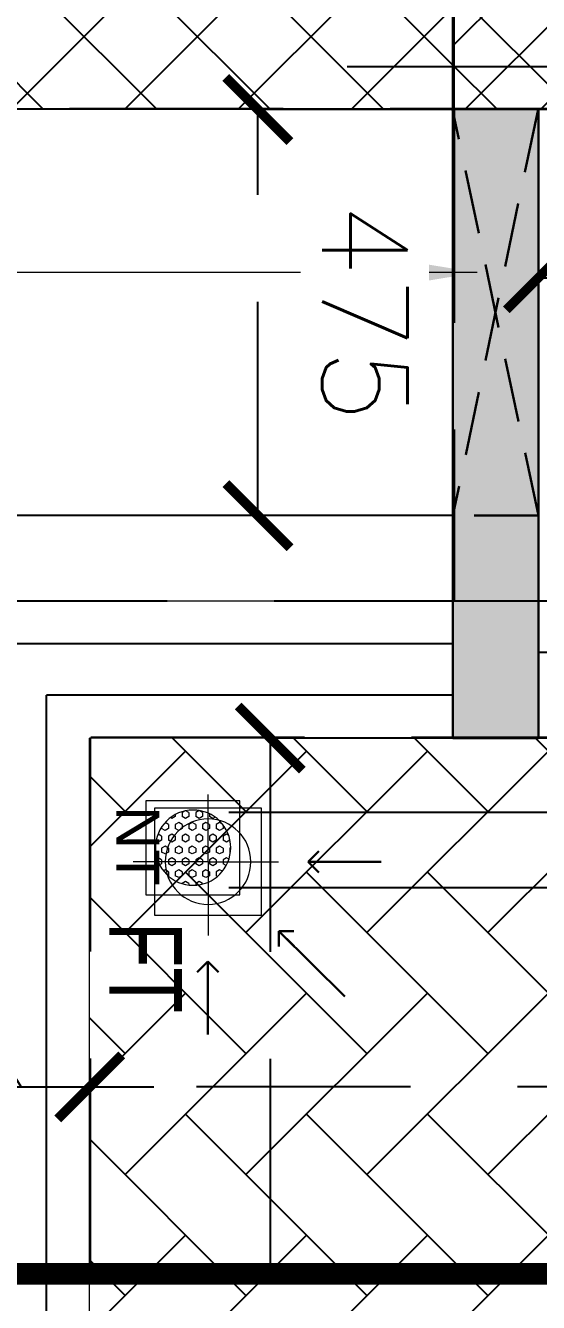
# Model space of a CAD drawing. Header units: millimetres. Extents: x -414464 to 1686, y -90036 to 108605.
# Drawn here: x -122376 to -121776, y -63860 to -62367 of the extents above; entities that cross this region are included whole.
import ezdxf

# ---------------------------------------------------------------- set-up
doc = ezdxf.new("R2010")
doc.units = ezdxf.units.MM
doc.header["$LTSCALE"] = 1000
doc.header["$MEASUREMENT"] = 0
for name, pattern in [('$1$AUDIT_D_120904163729-0', [0]), ('$36$HIDDEN', [0.375, 0.25, -0.125]), ('2BHK-A - FRONT$1$AUDIT_D_120904163729-0', [0]), ('2BHK-A - FRONT$1$HIDDEN', [0.375, 0.25, -0.125]), ('AUDIT_D_120904163729-0', [0]), ('T8(T9 IS SIMILAR) - DIMENSION & TEXTING$1$AUDIT_D_120904163729-0', [0]), ('T8(T9 IS SIMILAR) - DIMENSION & TEXTING$1$HIDDEN', [0.375, 0.25, -0.125]), ('T8(T9 IS SIMILAR) - DIMENSION & TEXTING$1$T8_REFUGE COLUMNS$0$HIDDEN', [0.375, 0.25, -0.125]), ('T8(T9 IS SIMILAR) - TYPICAL FLOOR ELEVATION$1$AUDIT_D_120904163729-0', [0]), ('T8(T9 IS SIMILAR)$1$$0$HIDDEN', [0.375, 0.25, -0.125]), ('T8(T9 IS SIMILAR)$1$HIDDEN', [0.375, 0.25, -0.125]), ('T8_REFUGE COLUMNS$1$CENTER2', [1.125, 0.75, -0.125, 0.125, -0.125])]:
    doc.linetypes.add(name, pattern=pattern)
doc.layers.get('0').update_dxf_attribs({"linetype": 'AUDIT_D_120904163729-0'})
for name, color, linetype in [('$0$A-HATCH -160', 251, '$1$AUDIT_D_120904163729-0'), ('$21$A-DIMENSIONS', 2, '$36$HIDDEN'), ('2BHK-A - FRONT$1$A-DECK SUNK 125', 8, 'Continuous'), ('2BHK-A - FRONT$1$A-HATCH -160', 251, '2BHK-A - FRONT$1$AUDIT_D_120904163729-0'), ('2BHK-A - FRONT$1$CUT-OUT', 49, 'Continuous'), ('2BHK-A - FRONT$1$ELE 1', 1, 'Continuous'), ('a-rcc', 3, 'Continuous'), ('T8(T9 IS SIMILAR) - DIMENSION & TEXTING$1$A-DIMENSIONS', 2, 'T8(T9 IS SIMILAR) - DIMENSION & TEXTING$1$HIDDEN'), ('T8(T9 IS SIMILAR) - DIMENSION & TEXTING$1$A-PLUMBING', 7, 'T8(T9 IS SIMILAR) - DIMENSION & TEXTING$1$AUDIT_D_120904163729-0'), ('T8(T9 IS SIMILAR) - DIMENSION & TEXTING$1$U-TI-NT', 7, 'Continuous'), ('T8(T9 IS SIMILAR) - DIMENSION & TEXTING$1$U-TI-TEXT', 7, 'Continuous'), ('T8(T9 IS SIMILAR) - TYPICAL FLOOR ELEVATION$1$A-WALL HATCH', 252, 'T8(T9 IS SIMILAR) - TYPICAL FLOOR ELEVATION$1$AUDIT_D_120904163729-0'), ('T8(T9 IS SIMILAR) - TYPICAL FLOOR ELEVATION$1$A-WALL-FEATURES', 6, 'T8(T9 IS SIMILAR) - TYPICAL FLOOR ELEVATION$1$AUDIT_D_120904163729-0'), ('T8(T9 IS SIMILAR)$1$$6$a-beam 2', 50, 'Continuous'), ('T8(T9 IS SIMILAR)$1$S-BEAM', 20, 'T8(T9 IS SIMILAR)$1$$0$HIDDEN'), ('T8_REFUGE COLUMNS$1$A-CENTERLINE', 193, 'T8_REFUGE COLUMNS$1$CENTER2'), ('T8_TYPICAL COLUMNS$1$A-RCC COLS', 3, 'Continuous')]:
    doc.layers.add(name, color=color, linetype=linetype)
for name, color, linetype, lineweight in [('2BHK-A - FRONT$1$$0$a-TOI-fixtures', 251, 'Continuous', 0), ('2BHK-A - FRONT$1$a-TOI-fixtures', 251, 'Continuous', 0), ('2BHK-A - FRONT$1$A-WALL- 160', 6, 'Continuous', 30), ('2BHK-A - FRONT$1$Ele', 8, 'Continuous', 15), ('T8(T9 IS SIMILAR) - DIMENSION & TEXTING$1$a-Text', 4, 'Continuous', 0), ('T8(T9 IS SIMILAR) - DIMENSION & TEXTING$1$R0-18-10-2014-T1-1st Podium Floor Plan$0$Text', 2, 'Continuous', 0), ('T8(T9 IS SIMILAR)$1$D&W', 8, 'Continuous', 25)]:
    doc.layers.add(name, color=color, linetype=linetype, lineweight=lineweight)
doc.layers.add('T8(T9 IS SIMILAR) - DIMENSION & TEXTING$1$U-IPD-75mm RWP PIPE', color=7, linetype='Continuous', true_color=0x2a00ff)
doc.styles.add('2BHK-A - FRONT$1$Romans 1', font='romans.shx', dxfattribs={"height": 100})
doc.styles.add('T8(T9 IS SIMILAR) - DIMENSION & TEXTING$1$arial', font='sanss___.ttf')
doc.styles.add('T8(T9 IS SIMILAR) - DIMENSION & TEXTING$1$ARIAL ARROW', font='swisscl.ttf')
doc.styles.add('T8(T9 IS SIMILAR) - DIMENSION & TEXTING$1$Romans 1', font='romans.shx', dxfattribs={"height": 100})
doc.styles.add('T8(T9 IS SIMILAR) - DIMENSION & TEXTING$1$Tahoma', font='tahoma.ttf')
doc.dimstyles.new('2BHK-A - FRONT$1$ALPINE S', dxfattribs={"dimscale": 0, "dimtxt": 100, "dimasz": 75, "dimexe": 0, "dimexo": 0, "dimgap": 75, "dimtad": 1, "dimdec": 0, "dimzin": 0, "dimdsep": 46, "dimtxsty": '2BHK-A - FRONT$1$Romans 1', "dimblk": '2BHK-A - FRONT$1$_ArchTick', "dimcen": 0.09, "dimclrd": 256, "dimclre": 256, "dimclrt": 7, "dimadec": 0, "dimazin": 0, "dimtfac": 1, "dimtdec": 0, "dimtofl": 0, "dimtmove": 1, "dimatfit": 0, "dimldrblk": '2BHK-A - FRONT$1$_Open90', "dimfxl": 1, "dimtolj": 1, "dimtzin": 0, "dimarcsym": 0})
doc.dimstyles.new('T8(T9 IS SIMILAR) - DIMENSION & TEXTING$1$ALPINE S', dxfattribs={"dimscale": 0, "dimtxt": 100, "dimasz": 75, "dimexe": 0, "dimexo": 0, "dimgap": 75, "dimtad": 1, "dimdec": 0, "dimzin": 0, "dimdsep": 46, "dimtxsty": 'T8(T9 IS SIMILAR) - DIMENSION & TEXTING$1$Romans 1', "dimblk": 'T8(T9 IS SIMILAR) - DIMENSION & TEXTING$1$_ArchTick', "dimcen": 0.09, "dimclrd": 256, "dimclre": 256, "dimclrt": 7, "dimadec": 0, "dimazin": 0, "dimtfac": 1, "dimtdec": 0, "dimtofl": 0, "dimtmove": 1, "dimatfit": 0, "dimldrblk": 'T8(T9 IS SIMILAR) - DIMENSION & TEXTING$1$_Open90', "dimfxl": 1, "dimtolj": 1, "dimtzin": 0, "dimarcsym": 0})
doc.dimstyles.new('T8(T9 IS SIMILAR) - DIMENSION & TEXTING$1$SAMATA STD', dxfattribs={"dimtxt": 100, "dimasz": 50, "dimexe": 50, "dimexo": 50, "dimgap": 10, "dimtad": 0, "dimdec": 0, "dimrnd": 5, "dimzin": 0, "dimdsep": 46, "dimtxsty": 'T8(T9 IS SIMILAR) - DIMENSION & TEXTING$1$Tahoma', "dimblk": 'T8(T9 IS SIMILAR) - DIMENSION & TEXTING$1$_Origin2', "dimcen": -50, "dimdle": 50, "dimclrd": 7, "dimclre": 7, "dimclrt": 7, "dimadec": 0, "dimazin": 0, "dimtfac": 1, "dimtdec": 0, "dimtmove": 1, "dimatfit": 3, "dimfxl": 150, "dimtfill": 1, "dimtolj": 1, "dimtzin": 0, "dimlwd": -1, "dimlwe": -1, "dimarcsym": 0})

# ---------------------------------------------------------------- blocks, each defined once
blk = doc.blocks.new('T8_REFUGE COLUMNS')
at = {"layer": 'T8_REFUGE COLUMNS$1$A-CENTERLINE'}
blk.add_line((1202642.069074492, -5728808.541404216), (1202642.069074492, -5698573.632249597), dxfattribs=at)
blk = doc.blocks.new('T8_TYPICAL COLUMNS')
at = {"layer": 'T8_TYPICAL COLUMNS$1$A-RCC COLS', "linetype": 'ByBlock'}
blk.add_blockref('T8_REFUGE COLUMNS', (0, 0), dxfattribs=at)
blk = doc.blocks.new('2BHK-A - FRONT$1$_ArchTick')
at = {"color": 0, "linetype": 'ByBlock', "const_width": 0.15}
blk.add_lwpolyline([(-0.5, -0.5), (0.5, 0.5)], dxfattribs=at)
blk = doc.blocks.new('2BHK-A - FRONT$1$_Open90')
at = {"color": 0, "linetype": 'ByBlock', "lineweight": -2}
for p, q in [((0, 0), (-1, 0)), ((-0.5, 0.5), (0, 0)), ((0, 0), (-0.5, -0.5))]:
    blk.add_line(p, q, dxfattribs=at)
blk = doc.blocks.new('T8(T9 IS SIMILAR) - TYPICAL FLOOR ELEVATION')
at = {"layer": 'T8(T9 IS SIMILAR) - TYPICAL FLOOR ELEVATION$1$A-WALL HATCH', "linetype": 'ByBlock'}
h = blk.add_hatch(dxfattribs=at)
h.set_pattern_fill('ANSI37', color=256, scale=750)
h.set_pattern_definition([(45, (-0.09906251262873411, -0.2132373675704002), (-66.29126073623883, 66.29126073623884), []), (135, (-0.09906251262873411, -0.2132373675704002), (-66.29126073623884, -66.29126073623883), [])])
h.paths.add_polyline_path([(1186632.270271153, -5709913.926917016), (1186432.270271163, -5709913.926917016), (1186432.270271158, -5708154.182094662), (1186632.270271149, -5708154.182094662)])
h.paths.add_polyline_path([(1190032.270271164, -5708154.020326458), (1190232.640542442, -5708154.020326458), (1190232.640542442, -5709913.688332424), (1190032.270271164, -5709913.688332424)])
h.paths.add_polyline_path([(1202792.264499908, -5700405.793153533), (1202592.264499908, -5700405.793153533), (1202592.264499908, -5701090.314303479), (1202792.264499908, -5701090.314303479)])
h.paths.add_polyline_path([(1209952.165437395, -5700405.793153533), (1209752.165437395, -5700405.793153533), (1209752.165437395, -5701092.027540846), (1209952.165437395, -5701092.027540846)])
h.paths.add_polyline_path([(1222512.060603627, -5708154.020326458), (1222311.69033235, -5708154.020326458), (1222311.69033235, -5709913.688332424), (1222512.060603627, -5709913.688332424)])
h.paths.add_polyline_path([(1225912.060603638, -5709913.926917016), (1226112.060603628, -5709913.926917016), (1226112.060603633, -5708154.182094662), (1225912.060603643, -5708154.182094662)])
h.paths.add_polyline_path([(1209852.264499908, -5729369.145750324), (1210052.287222716, -5729369.145750324), (1210052.287222716, -5728684.240902754), (1209852.264499908, -5728684.240902754)])
h.paths.add_polyline_path([(1202692.066374884, -5729369.145750324), (1202492.043652075, -5729369.145750324), (1202492.043652075, -5728684.240902754), (1202692.066374884, -5728684.240902754)])
at = {"layer": 'T8(T9 IS SIMILAR) - TYPICAL FLOOR ELEVATION$1$A-WALL-FEATURES', "linetype": 'ByBlock'}
blk.add_lwpolyline([(1202692.165437396, -5729368.932512957), (1202492.142714588, -5729368.932512957), (1202492.142714588, -5728684.027665386), (1202692.165437396, -5728684.027665386)], close=True, dxfattribs=at)
blk.add_lwpolyline([(1203167.264499921, -5728684.027665389), (1203167.264499921, -5729369.572574024), (1209377.264499895, -5729369.572574027), (1209377.264499895, -5728684.027665389)], dxfattribs=at)
blk = doc.blocks.new('T8(T9 IS SIMILAR) - DIMENSION & TEXTING$1$_ArchTick')
at = {"color": 0, "linetype": 'ByBlock', "const_width": 0.15}
blk.add_lwpolyline([(-0.5, -0.5), (0.5, 0.5)], dxfattribs=at)
blk = doc.blocks.new('*D1617')
at = {"layer": 'T8(T9 IS SIMILAR) - DIMENSION & TEXTING$1$A-DIMENSIONS', "linetype": 'T8(T9 IS SIMILAR) - DIMENSION & TEXTING$1$HIDDEN', "lineweight": -2, "transparency": 16777216}
for p, q in [((1202692.264499911, -5727609.572594304), (1202889.196050194, -5727609.572594304)), ((1202692.264499908, -5728585.02649964), (1202889.196050194, -5728585.02649964))]:
    blk.add_line(p, q, dxfattribs=at)
at = {"layer": 'T8(T9 IS SIMILAR) - DIMENSION & TEXTING$1$A-DIMENSIONS', "lineweight": -2, "transparency": 16777216}
blk.add_line((1202889.196050194, -5728585.02649964), (1202889.196050194, -5727609.572594304), dxfattribs=at)
at = {"layer": 'T8(T9 IS SIMILAR) - DIMENSION & TEXTING$1$A-DIMENSIONS', "linetype": 'ByBlock', "lineweight": -2, "transparency": 16777216, "xscale": 75, "yscale": 75, "zscale": 75}
for p, rotation in [((1202889.196050194, -5727609.572594304), 90), ((1202889.196050194, -5728585.02649964), 270)]:
    blk.add_blockref('T8(T9 IS SIMILAR) - DIMENSION & TEXTING$1$_ArchTick', p, dxfattribs=dict(at, rotation=rotation))
at = {"layer": 'T8(T9 IS SIMILAR) - DIMENSION & TEXTING$1$A-DIMENSIONS', "color": 7, "linetype": 'ByBlock', "transparency": 16777216, "insert": (1202764.196050195, -5728097.299546972), "char_height": 100, "attachment_point": 5, "rotation": 90, "style": 'T8(T9 IS SIMILAR) - DIMENSION & TEXTING$1$Romans 1'}
blk.add_mtext('\\A1;975', dxfattribs=at)
blk = doc.blocks.new('T8(T9 IS SIMILAR) - DIMENSION & TEXTING$1$_Open90')
at = {"color": 0, "linetype": 'ByBlock', "lineweight": -2}
for p, q in [((-0.5, 0.5), (0, 0)), ((0, 0), (-1, 0)), ((0, 0), (-0.5, -0.5))]:
    blk.add_line(p, q, dxfattribs=at)
blk = doc.blocks.new('*D1618')
at = {"layer": 'T8(T9 IS SIMILAR) - DIMENSION & TEXTING$1$A-DIMENSIONS', "linetype": 'T8(T9 IS SIMILAR) - DIMENSION & TEXTING$1$HIDDEN', "lineweight": -2, "transparency": 16777216}
for p, q in [((1203427.264499921, -5728684.027685666), (1203427.264499921, -5728898.501021108)), ((1206197.264499908, -5728684.027685666), (1206197.264499908, -5728898.501021108))]:
    blk.add_line(p, q, dxfattribs=at)
at = {"layer": 'T8(T9 IS SIMILAR) - DIMENSION & TEXTING$1$A-DIMENSIONS', "lineweight": -2, "transparency": 16777216}
blk.add_line((1203427.264499921, -5728898.501021108), (1206197.264499908, -5728898.501021108), dxfattribs=at)
at = {"layer": 'T8(T9 IS SIMILAR) - DIMENSION & TEXTING$1$A-DIMENSIONS', "linetype": 'ByBlock', "lineweight": -2, "transparency": 16777216, "xscale": 75, "yscale": 75, "zscale": 75, "rotation": 180}
blk.add_blockref('T8(T9 IS SIMILAR) - DIMENSION & TEXTING$1$_ArchTick', (1203427.264499921, -5728898.501021108), dxfattribs=at)
at = {"layer": 'T8(T9 IS SIMILAR) - DIMENSION & TEXTING$1$A-DIMENSIONS', "linetype": 'ByBlock', "lineweight": -2, "transparency": 16777216, "xscale": 75, "yscale": 75, "zscale": 75}
blk.add_blockref('T8(T9 IS SIMILAR) - DIMENSION & TEXTING$1$_ArchTick', (1206197.264499908, -5728898.501021108), dxfattribs=at)
at = {"layer": 'T8(T9 IS SIMILAR) - DIMENSION & TEXTING$1$A-DIMENSIONS', "color": 7, "linetype": 'ByBlock', "transparency": 16777216, "insert": (1204812.264499915, -5728773.501021108), "char_height": 100, "attachment_point": 5, "style": 'T8(T9 IS SIMILAR) - DIMENSION & TEXTING$1$Romans 1'}
blk.add_mtext('\\A1;2770', dxfattribs=at)
blk = doc.blocks.new('*D1579')
at = {"layer": 'T8(T9 IS SIMILAR) - DIMENSION & TEXTING$1$A-DIMENSIONS', "linetype": 'T8(T9 IS SIMILAR) - DIMENSION & TEXTING$1$HIDDEN', "lineweight": -2, "transparency": 16777216}
for p, q in [((1203861.514499921, -5727609.572594302), (1203835.004879378, -5727609.572594302)), ((1203861.514499921, -5729109.572594305), (1203835.004879378, -5729109.572594305))]:
    blk.add_line(p, q, dxfattribs=at)
at = {"layer": 'T8(T9 IS SIMILAR) - DIMENSION & TEXTING$1$A-DIMENSIONS', "lineweight": -2, "transparency": 16777216}
blk.add_line((1203835.004879378, -5727609.572594302), (1203835.004879378, -5729109.572594305), dxfattribs=at)
at = {"layer": 'T8(T9 IS SIMILAR) - DIMENSION & TEXTING$1$A-DIMENSIONS', "linetype": 'ByBlock', "lineweight": -2, "transparency": 16777216, "xscale": 75, "yscale": 75, "zscale": 75}
for p, rotation in [((1203835.004879378, -5727609.572594302), 90), ((1203835.004879378, -5729109.572594305), 270)]:
    blk.add_blockref('T8(T9 IS SIMILAR) - DIMENSION & TEXTING$1$_ArchTick', p, dxfattribs=dict(at, rotation=rotation))
at = {"layer": 'T8(T9 IS SIMILAR) - DIMENSION & TEXTING$1$A-DIMENSIONS', "color": 7, "linetype": 'ByBlock', "transparency": 16777216, "insert": (1203710.004879378, -5728359.572594304), "char_height": 100, "attachment_point": 5, "rotation": 90, "style": 'T8(T9 IS SIMILAR) - DIMENSION & TEXTING$1$Romans 1'}
blk.add_mtext('\\A1;1500', dxfattribs=at)
blk = doc.blocks.new('T8(T9 IS SIMILAR) - DIMENSION & TEXTING$1$NT')
at = {"layer": 'T8(T9 IS SIMILAR) - DIMENSION & TEXTING$1$a-Text', "lineweight": 0, "ltscale": 0.001}
h = blk.add_hatch(dxfattribs=at)
h.set_pattern_fill('HEX', color=6, scale=2, angle=90.00000000000021, style=0)
h.set_pattern_definition([(90, (757.1848381318187, 130.3927627440407), (-0.0099762825620995, -1.33e-14), [0.0057598094213205, -0.011519618842641]), (210.0000000001378, (757.1848381318187, 130.3927627440407), (0.0049881412810613, -0.0086397141341246), [0.0057598094213098, -0.0115196188426197]), (150.0000000000154, (757.1848381318187, 130.3985225534616), (-0.0049881412810382, -0.0086397141341379), [0.0057598094213098, -0.0115196188426196])])
h.paths.add_polyline_path([(756.5956708189032, 132.150406642962, -1), (756.5956708189032, 132.2604066429589, -1)])
at = {"layer": 'T8(T9 IS SIMILAR) - DIMENSION & TEXTING$1$a-Text', "color": 6, "lineweight": 0}
for p, q in [((756.5266112977722, 132.1370243560172), (756.5266112977707, 132.2745243560161)), ((756.5266112977707, 132.2745243560161), (756.6641112977695, 132.2745243560161)), ((756.6641112977695, 132.2745243560161), (756.6641112977695, 132.1370243560172)), ((756.6641112977695, 132.1370243560172), (756.5266112977722, 132.1370243560172))]:
    blk.add_line(p, q, dxfattribs=at)
blk.add_circle((756.5956708189032, 132.2054066429605), 0.0549999999997885, dxfattribs=at)
blk = doc.blocks.new('T8(T9 IS SIMILAR) - DIMENSION & TEXTING$1$A$C77D62699')
at = {"layer": 'T8(T9 IS SIMILAR) - DIMENSION & TEXTING$1$U-IPD-75mm RWP PIPE', "linetype": 'ByBlock', "elevation": -0.02432551863192256}
for points in [[(-3938.48603204824, -15072.87285290938), (-3938.48603204824, -13898.35592263751)], [(-3850.48603204824, -15072.87285290938), (-3850.48603204824, -13898.35592263751)]]:
    blk.add_lwpolyline(points, dxfattribs=at)
at = {"layer": 'T8(T9 IS SIMILAR) - DIMENSION & TEXTING$1$U-TI-NT', "lineweight": 0, "xscale": -800.000000005728, "yscale": 800.000000005728, "zscale": 800.000000005728, "rotation": 270.0005630017112}
blk.add_blockref('T8(T9 IS SIMILAR) - DIMENSION & TEXTING$1$NT', (-109655.2549937228, -620392.2685467992), dxfattribs=at)
at = {"layer": 'T8(T9 IS SIMILAR) - DIMENSION & TEXTING$1$U-TI-TEXT', "style": 'T8(T9 IS SIMILAR) - DIMENSION & TEXTING$1$arial'}
blk.add_text('NT', height=50, dxfattribs=at).set_placement((-3945.461371333105, -15204.27170823514, -0.4442080228289267))
blk = doc.blocks.new('T8(T9 IS SIMILAR) - DIMENSION & TEXTING$1$_Origin2')
at = {"color": 0, "linetype": 'ByBlock', "lineweight": -2}
blk.add_line((-0.5, 0), (-1, 0), dxfattribs=at)
for radius in [0.5, 0.25]:
    blk.add_circle((0, 0), radius, dxfattribs=at)
blk = doc.blocks.new('*D1276')
at = {"layer": 'T8(T9 IS SIMILAR) - DIMENSION & TEXTING$1$A-DIMENSIONS', "linetype": 'T8(T9 IS SIMILAR) - DIMENSION & TEXTING$1$HIDDEN', "lineweight": -2, "transparency": 16777216}
for p, q in [((1202692.561894708, -5728685.384439019), (1202692.561894708, -5728912.912550612)), ((1203167.26449992, -5728684.027665379), (1203167.26449992, -5728912.912550612))]:
    blk.add_line(p, q, dxfattribs=at)
at = {"layer": 'T8(T9 IS SIMILAR) - DIMENSION & TEXTING$1$A-DIMENSIONS', "lineweight": -2, "transparency": 16777216}
blk.add_line((1203167.26449992, -5728912.912550612), (1202692.561894708, -5728912.912550612), dxfattribs=at)
at = {"layer": 'T8(T9 IS SIMILAR) - DIMENSION & TEXTING$1$A-DIMENSIONS', "linetype": 'ByBlock', "lineweight": -2, "transparency": 16777216, "xscale": 75, "yscale": 75, "zscale": 75, "rotation": 180}
blk.add_blockref('T8(T9 IS SIMILAR) - DIMENSION & TEXTING$1$_ArchTick', (1202692.561894708, -5728912.912550612), dxfattribs=at)
at = {"layer": 'T8(T9 IS SIMILAR) - DIMENSION & TEXTING$1$A-DIMENSIONS', "linetype": 'ByBlock', "lineweight": -2, "transparency": 16777216, "xscale": 75, "yscale": 75, "zscale": 75}
blk.add_blockref('T8(T9 IS SIMILAR) - DIMENSION & TEXTING$1$_ArchTick', (1203167.26449992, -5728912.912550612), dxfattribs=at)
at = {"layer": 'T8(T9 IS SIMILAR) - DIMENSION & TEXTING$1$A-DIMENSIONS', "color": 7, "linetype": 'ByBlock', "transparency": 16777216, "insert": (1202929.913197314, -5728787.912550612), "char_height": 100, "attachment_point": 5, "style": 'T8(T9 IS SIMILAR) - DIMENSION & TEXTING$1$Romans 1', "bg_fill": 3, "box_fill_scale": 1.25, "bg_fill_color": 256, "bg_fill_true_color": 13158600, "bg_fill_transparency": 0}
blk.add_mtext('\\A1;475', dxfattribs=at)
blk = doc.blocks.new('*D1269')
at = {"layer": 'T8(T9 IS SIMILAR) - DIMENSION & TEXTING$1$A-DIMENSIONS', "lineweight": -2, "transparency": 16777216}
for p, q in [((1203835.004879378, -5729109.572594305), (1203835.004879378, -5729034.572594305)), ((1203835.004879378, -5729269.724765931), (1203835.004879378, -5729109.572594305)), ((1203835.004879378, -5729189.648680118), (1203645.832847896, -5729308.522265753)), ((1203835.004879378, -5729269.724765931), (1203835.004879378, -5729344.724765931)), ((1203645.832847896, -5729308.522265753), (1203645.832847896, -5729701.37940861))]:
    blk.add_line(p, q, dxfattribs=at)
at = {"layer": 'T8(T9 IS SIMILAR) - DIMENSION & TEXTING$1$A-DIMENSIONS', "linetype": 'T8(T9 IS SIMILAR) - DIMENSION & TEXTING$1$HIDDEN', "lineweight": -2, "transparency": 16777216}
for p, q in [((1203861.514499921, -5729109.572594305), (1203835.004879378, -5729109.572594305)), ((1203861.51449992, -5729269.724765931), (1203835.004879378, -5729269.724765931))]:
    blk.add_line(p, q, dxfattribs=at)
at = {"layer": 'T8(T9 IS SIMILAR) - DIMENSION & TEXTING$1$A-DIMENSIONS', "linetype": 'ByBlock', "lineweight": -2, "transparency": 16777216, "xscale": 75, "yscale": 75, "zscale": 75}
for p, rotation in [((1203835.004879378, -5729109.572594305), 270), ((1203835.004879378, -5729269.724765931), 90)]:
    blk.add_blockref('T8(T9 IS SIMILAR) - DIMENSION & TEXTING$1$_ArchTick', p, dxfattribs=dict(at, rotation=rotation))
at = {"layer": 'T8(T9 IS SIMILAR) - DIMENSION & TEXTING$1$A-DIMENSIONS', "color": 7, "linetype": 'ByBlock', "transparency": 16777216, "insert": (1203520.832847897, -5729504.950837181), "char_height": 100, "attachment_point": 5, "rotation": 90, "style": 'T8(T9 IS SIMILAR) - DIMENSION & TEXTING$1$Romans 1'}
blk.add_mtext('\\A1;160', dxfattribs=at)
blk = doc.blocks.new('2BHK-A - FRONT$1$A$C1DA736AB')
at = {"layer": '2BHK-A - FRONT$1$a-TOI-fixtures', "linetype": 'ByBlock'}
for points in [[(117.0387634050567, 0.417050295509398, -1.444221873203588e-07), (202.2607585566584, 0.417050295509398, -1.444221873203588e-07)], [(81.71770091936924, -82.77827512752265, -1.444221873203588e-07), (158.1694625304081, -159.9498260067776, -1.444221873203588e-07)], [(0.4170502950437367, -117.0387634048238, -1.444221873203588e-07), (0.4170502950437367, -202.2607585564256, -1.444221873203588e-07)]]:
    blk.add_leader(points, dimstyle='2BHK-A - FRONT$1$ALPINE S', override={"dimscale": 1, "dimasz": 25, "dimtad": 0, "dimfxl": 5, "dimtfill": 1, "dimarcsym": 1}, dxfattribs=at)
blk = doc.blocks.new('2BHK-A - FRONT$1$$0$Type-A-First Floor Plan-bottom-up$0$FLOOR TRAP-flat-6')
at = {"layer": '2BHK-A - FRONT$1$$0$a-TOI-fixtures'}
h = blk.add_hatch(dxfattribs=at)
h.set_pattern_fill('ACET-2D-_USER', color=256, scale=20, angle=45, style=0, double=1, pattern_type=0)
h.set_pattern_definition([(45, (-789896.9811593808, 5385770.065510595), (-14.14213562373095, 14.14213562373095), []), (135, (-789896.9811593808, 5385770.065510595), (-14.14213562373095, -14.14213562373095), [])])
edge = h.paths.add_edge_path()
edge.add_arc((150, 150), 50, 0, 360)
for q in [(150, 228.6066128518432), (67.63823741488159, 150), (237.4005553796887, 150), (150, 63.56981365382671)]:
    blk.add_line((150, 150), q, dxfattribs=at)
blk.add_lwpolyline([(87.5, 212.5), (212.5, 212.5), (212.5, 87.5), (87.5, 87.5)], close=True, dxfattribs=at)
blk.add_circle((150, 150), 50, dxfattribs=at)
at = {"layer": '2BHK-A - FRONT$1$A-WALL- 160', "linetype": 'ByBlock', "rotation": 270}
blk.add_blockref('2BHK-A - FRONT$1$A$C1DA736AB', (149.9999999990687, 150.4170502950437), dxfattribs=at)
blk = doc.blocks.new('2BHK-A - FRONT')
at = {"layer": '2BHK-A - FRONT$1$A-DECK SUNK 125'}
h = blk.add_hatch(dxfattribs=at)
h.set_pattern_fill('AR-HBONE', color=256, scale=25)
h.set_pattern_definition([(45, (0, -0.9752867147326469), (1.110223024625157e-14, 141.4213562373095), [300, -100]), (135, (70.71067812480032, 69.73539141006768), (1.110223024625157e-14, 141.4213562373095), [300, -100])])
h.paths.add_polyline_path([(1148934.486151823, -5727609.575290613), (1151704.485832441, -5727609.600091545), (1151704.486151823, -5729109.575290614), (1148934.486151823, -5729109.575290614)])
at = {"layer": '2BHK-A - FRONT$1$A-HATCH -160', "linetype": 'ByBlock'}
h = blk.add_hatch(dxfattribs=at)
h.set_pattern_fill('ZIGZAG', color=256, scale=250)
h.set_pattern_definition([(0, (0, 0), (31.25, 31.25), [31.25, -31.25]), (90, (31.25, 0), (-31.25, 31.25), [31.25, -31.25])])
h.paths.add_polyline_path([(1142149.48615181, -5723474.57567588), (1143849.558678093, -5723474.574905385), (1143849.558678093, -5723374.574905386), (1142149.48615181, -5723374.574905385)])
h.paths.add_polyline_path([(1144889.486164958, -5724474.575290454), (1144889.486138345, -5724574.575290545), (1147099.544620656, -5724574.575881324), (1147099.54462075, -5724474.575881391), (1145949.461151537, -5724474.219022865), (1145949.461151537, -5724374.219022865), (1145849.461151537, -5724374.219022865), (1145849.461089744, -5724474.575881232)])
h.paths.add_polyline_path([(1145949.461151537, -5723374.219022865), (1146849.188414096, -5723374.219022865), (1146849.188414096, -5723474.219022865), (1145949.461151537, -5723474.219022865)])
h.paths.add_polyline_path([(1147599.188414096, -5723474.219022866), (1148199.210160327, -5723474.219022866), (1148199.210160327, -5723374.219022865), (1147599.188414096, -5723374.219022865)])
h.paths.add_polyline_path([(1150399.48615181, -5721024.533658784), (1150499.48615181, -5721024.533658784), (1150499.48615181, -5721774.219821319), (1150399.48615181, -5721774.219821319)])
h.paths.add_polyline_path([(1150399.48615181, -5720124.533658784), (1150499.48615181, -5720124.533658784), (1150499.48615181, -5719224.624490853), (1150399.48615181, -5719224.624490853)])
h.paths.add_polyline_path([(1145549.395854206, -5721674.553244154), (1145649.395861317, -5721674.575290614), (1145649.416051474, -5721174.557254907), (1145649.354719705, -5721174.595142843), (1145649.433753255, -5721073.678773093), (1145549.393939232, -5721073.942505904)])
h.paths.add_polyline_path([(1148199.48615181, -5728684.219022865), (1148934.486151823, -5728684.219022865), (1148934.486151823, -5728584.219022865), (1148199.48615181, -5728584.219022865)])
h.paths.add_polyline_path([(1148449.48615181, -5721774.575289484), (1148849.48615181, -5721774.575289484), (1148849.48615181, -5721674.575290613), (1148449.48615181, -5721674.575290613)])
h.paths.add_polyline_path([(1150149.48615181, -5721674.575290613), (1150399.48615181, -5721674.575290613), (1150399.48615181, -5721774.575251671), (1150149.48615181, -5721774.575251671)])
h = blk.add_hatch(dxfattribs=at)
h.set_pattern_fill('ANSI32', color=256, scale=150)
h.set_pattern_definition([(45, (0, -0.5476252287626266), (-39.77475644174329, 39.7747564417433), []), (45, (26.51650425000116, -0.5476252306252718), (-39.77475644174329, 39.7747564417433), [])])
h.paths.add_polyline_path([(1145269.868589646, -5728524.219022865), (1145269.868589646, -5728684.219022865), (1144639.813997828, -5728684.219022865), (1144639.813997828, -5726829.506985649), (1144799.813997828, -5726829.506985649), (1144799.813997828, -5728524.219022865)])
h.paths.add_polyline_path([(1148934.486151823, -5727449.763931503), (1148934.482484802, -5727609.785357703), (1147999.48615181, -5727609.763931504), (1147999.48615181, -5727009.506985649), (1148159.48615181, -5727009.506985649), (1148159.48615181, -5727449.763931503)])
h.paths.add_polyline_path([(1147999.48615181, -5728684.219022865), (1147999.48615181, -5728524.219022865), (1147369.868589641, -5728524.219022865), (1147369.868589641, -5728684.219022865)])
edge = h.paths.add_edge_path()
edge.add_line((1151334.486151823, -5727449.763931503), (1151779.482429483, -5727449.763931503))
edge.add_line((1151779.482429483, -5727449.763931503), (1151779.489874137, -5727609.776332037))
edge.add_line((1151704.493596463, -5727609.776332037), (1151334.486151822, -5727609.788732571))
edge.add_line((1151334.486151823, -5727609.788732571), (1151334.486151823, -5727449.763931503))
h.paths.add_polyline_path([(1146264.486131188, -5719573.809734035), (1146424.486131162, -5719573.809734035), (1146424.486131147, -5719224.575290616), (1146264.486131175, -5719224.575290616)])
h.paths.add_polyline_path([(1145549.395862198, -5721834.394438124), (1145788.915917962, -5721834.394438124), (1145790.007535043, -5721674.575918513), (1145549.395854206, -5721674.576945555)])
h.paths.add_polyline_path([(1145949.461151537, -5721924.166834103), (1145949.461151537, -5722524.5747182), (1145789.461736455, -5722524.5747182), (1145789.461736455, -5721924.166834103)])
h.paths.add_polyline_path([(1144599.486151871, -5721924.575290613), (1144759.486151841, -5721924.575290613), (1144761.985566922, -5722524.574905386), (1144601.985566922, -5722524.574905386)])
h.paths.add_polyline_path([(1144599.485566922, -5723474.574905385), (1144599.485566922, -5723174.574905386), (1144759.485566922, -5723174.574905386), (1144759.485566922, -5723314.574905385), (1145789.461151537, -5723314.574905385), (1145789.461151537, -5723174.574905385), (1145949.461151537, -5723174.574905385), (1145949.461151537, -5723474.219022865)])
h = blk.add_hatch(dxfattribs=at)
h.set_pattern_fill('ANSI37', color=256, scale=500)
h.set_pattern_definition([(45, (0, 0), (-44.19417382415921, 44.19417382415922), []), (135, (0, 0), (-44.19417382415922, -44.19417382415921), [])])
h.paths.add_polyline_path([(1141249.498052857, -5727584.835332616), (1141049.48615181, -5727584.83532524), (1141049.48615181, -5726519.503095115), (1141249.498052857, -5726519.503102491)])
h.paths.add_polyline_path([(1141249.493825057, -5723474.219022865), (1141899.211027135, -5723474.219022865), (1141899.211027135, -5723274.2186376), (1141249.493825057, -5723274.2186376)])
h.paths.add_polyline_path([(1147999.48615181, -5728684.219022865), (1148199.48615181, -5728684.219022865), (1148199.48615181, -5727609.768514666), (1147999.48615181, -5727609.768514666)])
at = {"layer": '2BHK-A - FRONT$1$A-WALL- 160', "linetype": 'ByBlock'}
for p, q in [((1148199.48615181, -5728684.577121194), (1148199.48615181, -5727609.575290613)), ((1147369.868589641, -5728684.577121194), (1148199.48615181, -5728684.577121194))]:
    blk.add_line(p, q, dxfattribs=at)
at = {"layer": '2BHK-A - FRONT$1$A-WALL- 160', "color": 5, "linetype": '2BHK-A - FRONT$1$HIDDEN', "ltscale": 0.3}
for p, q in [((1148199.681577227, -5728585.028171278), (1148674.486151823, -5728684.577121194)), ((1148674.486151823, -5728584.577121194), (1148199.783546611, -5728685.028171277))]:
    blk.add_line(p, q, dxfattribs=at)
at = {"layer": '2BHK-A - FRONT$1$A-WALL- 160', "linetype": 'ByBlock'}
blk.add_lwpolyline([(1148199.48615181, -5728684.577121194), (1148934.486151823, -5728684.577121194), (1148934.486151823, -5728584.577121194), (1148199.48615181, -5728584.577121194)], dxfattribs=at)
at = {"layer": '2BHK-A - FRONT$1$A-WALL- 160', "color": 5, "linetype": '2BHK-A - FRONT$1$HIDDEN', "ltscale": 0.3}
blk.add_lwpolyline([(1148674.486151823, -5728684.577121194), (1148199.48615181, -5728684.577121194), (1148199.48615181, -5728584.577121194), (1148674.486151823, -5728584.577121194)], close=True, dxfattribs=at)
at = {"layer": '2BHK-A - FRONT$1$CUT-OUT'}
for p, q in [((1148834.486151823, -5727609.596716897), (1148834.486151823, -5728584.577121194)), ((1148934.486151823, -5727609.575290613), (1148934.486151823, -5728584.577121194))]:
    blk.add_line(p, q, dxfattribs=at)
at = {"layer": '2BHK-A - FRONT$1$Ele'}
for p, q in [((1148934.486151823, -5727609.575290613), (1148934.486151823, -5729109.575290614)), ((1148774.486151823, -5728684.795786345), (1148774.486151823, -5729269.575290614)), ((1151704.486151823, -5729109.575290614), (1148934.486151823, -5729109.575290614))]:
    blk.add_line(p, q, dxfattribs=at)
at = {"layer": '2BHK-A - FRONT$1$ELE 1'}
for p, q in [((1148824.486154254, -5728684.795786345), (1148824.486154254, -5729219.575288182)), ((1148884.48614939, -5728684.795786345), (1148884.48614939, -5729159.575293045)), ((1151704.48615181, -5729159.575293045), (1148884.48614939, -5729159.575293045))]:
    blk.add_line(p, q, dxfattribs=at)
at = {"layer": '2BHK-A - FRONT$1$$0$a-TOI-fixtures', "extrusion": (0, 0, -1), "zscale": -1, "rotation": 270}
blk.add_blockref('2BHK-A - FRONT$1$$0$Type-A-First Floor Plan-bottom-up$0$FLOOR TRAP-flat-6', (-1149229.020419295, -5728820.8344858), dxfattribs=at)
blk = doc.blocks.new('T8(T9 IS SIMILAR) - DIMENSION & TEXTING')
at = {"color": 4, "linetype": 'T8(T9 IS SIMILAR) - DIMENSION & TEXTING$1$T8_REFUGE COLUMNS$0$HIDDEN', "ltscale": 5, "const_width": 25, "elevation": 0.1233291186102332}
blk.add_lwpolyline([(1204053.533650431, -5730701.303026794), (1204053.533650431, -5728033.341073443)], dxfattribs=at)
at = {"layer": 'T8(T9 IS SIMILAR) - DIMENSION & TEXTING$1$A-PLUMBING', "linetype": 'ByBlock'}
blk.add_blockref('T8(T9 IS SIMILAR) - DIMENSION & TEXTING$1$A$C77D62699', (1207452.264499907, -5713874.029783056), dxfattribs=at)
at = {"layer": 'T8(T9 IS SIMILAR) - DIMENSION & TEXTING$1$R0-18-10-2014-T1-1st Podium Floor Plan$0$Text', "linetype": 'ByBlock', "style": 'T8(T9 IS SIMILAR) - DIMENSION & TEXTING$1$ARIAL ARROW'}
blk.add_text('FT', height=85, dxfattribs=at).set_placement((1203642.118034136, -5729086.68261864))
at = {"layer": 'T8(T9 IS SIMILAR) - DIMENSION & TEXTING$1$A-DIMENSIONS', "linetype": 'ByBlock'}
for base, p1, p2, picture, middle in [((1202889.196050194, -5727609.572594304), (1202692.264499908, -5728585.02649964), (1202692.264499911, -5727609.572594304), '*D1617', (1202764.196050195, -5728097.299546972)), ((1203835.004879378, -5729109.572594305), (1203861.514499921, -5727609.572594302), (1203861.514499921, -5729109.572594305), '*D1579', (1203710.004879378, -5728359.572594304))]:
    dim = blk.add_linear_dim(base=base, p1=p1, p2=p2, angle=90, dimstyle='T8(T9 IS SIMILAR) - DIMENSION & TEXTING$1$ALPINE S', override={"dimscale": 1, "dimfxl": 5, "dimarcsym": 1}, dxfattribs=at)
    dim.commit()
    dim.dimension.update_dxf_attribs({"geometry": picture, "text_midpoint": middle})
dim = blk.add_linear_dim(base=(1206197.264499908, -5728898.501021108), p1=(1203427.264499921, -5728684.027685666), p2=(1206197.264499908, -5728684.027685666), dimstyle='T8(T9 IS SIMILAR) - DIMENSION & TEXTING$1$ALPINE S', override={"dimscale": 1, "dimfxl": 5, "dimarcsym": 1}, dxfattribs=at)
dim.commit()
dim.dimension.update_dxf_attribs({"geometry": '*D1618', "text_midpoint": (1204812.264499915, -5728773.501021108)})
dim = blk.add_linear_dim(base=(1203835.004879378, -5729109.572594305), p1=(1203861.51449992, -5729269.724765931, -0.6392889634662424), p2=(1203861.514499921, -5729109.572594305), angle=270, dimstyle='T8(T9 IS SIMILAR) - DIMENSION & TEXTING$1$ALPINE S', override={"dimscale": 1, "dimfxl": 5, "dimarcsym": 1}, dxfattribs=at)
dim.commit()
dim.dimension.update_dxf_attribs({"geometry": '*D1269', "text_midpoint": (1203645.832847897, -5729383.522265753), "dimtype": 128})
at = {"layer": 'T8(T9 IS SIMILAR) - DIMENSION & TEXTING$1$R0-18-10-2014-T1-1st Podium Floor Plan$0$Text'}
blk.add_leader([(1202883.112853318, -5728656.64941835), (1202883.140058101, -5728955.882323244), (1202883.112853318, -5729437.657694841)], dimstyle='T8(T9 IS SIMILAR) - DIMENSION & TEXTING$1$SAMATA STD', override={"dimscale": 1, "dimasz": 100, "dimclrd": 2, "dimfxlon": 1, "dimarcsym": 1}, dxfattribs=at)
at = {"layer": 'T8(T9 IS SIMILAR) - DIMENSION & TEXTING$1$A-DIMENSIONS', "linetype": 'ByBlock'}
dim = blk.add_linear_dim(base=(1202692.561894708, -5728912.912550612), p1=(1203167.26449992, -5728684.027665379), p2=(1202692.561894708, -5728685.384439019), dimstyle='T8(T9 IS SIMILAR) - DIMENSION & TEXTING$1$ALPINE S', override={"dimscale": 1, "dimfxl": 5, "dimtfill": 1, "dimarcsym": 1}, dxfattribs=at)
dim.commit()
dim.dimension.update_dxf_attribs({"geometry": '*D1276', "text_midpoint": (1202929.913197314, -5728787.912550612)})
blk = doc.blocks.new('T8(T9 IS SIMILAR)')
at = {"layer": 'T8(T9 IS SIMILAR)$1$D&W', "linetype": 'ByBlock'}
blk.add_blockref('2BHK-A - FRONT', (54492.7783481013, -0.3562677530571818), dxfattribs=at)
blk.add_blockref('T8(T9 IS SIMILAR) - TYPICAL FLOOR ELEVATION', (1.862645149230957e-09, 0), dxfattribs=at)
blk.add_blockref('T8_TYPICAL COLUMNS', (1.862645149230957e-09, 0), dxfattribs=at)
at = {"layer": 'T8(T9 IS SIMILAR)$1$$6$a-beam 2', "linetype": 'ByBlock'}
blk.add_blockref('T8(T9 IS SIMILAR) - DIMENSION & TEXTING', (1.862645149230957e-09, 0), dxfattribs=at)
at = {"layer": 'T8(T9 IS SIMILAR)$1$S-BEAM'}
for p, q in [((1202691.760798617, -5727008.328746298, 0.07161335200005503), (1202691.747444733, -5729370.247116158, -647.1733369723338)), ((1203266.700492515, -5728683.32905061, -460.2341981105613), (1203266.700250401, -5728483.330197403, -460.2341981105613))]:
    blk.add_line(p, q, dxfattribs=at)
at = {"layer": 'T8(T9 IS SIMILAR)$1$S-BEAM', "linetype": 'T8(T9 IS SIMILAR)$1$HIDDEN'}
blk.add_line((1202691.751298889, -5728683.427302459, -460.3677076451713), (1203266.7010888, -5728683.32905061, -460.2341981105613), dxfattribs=at)
at = {"layer": 'T8(T9 IS SIMILAR)$1$S-BEAM'}
blk.add_lwpolyline([(1209276.700461193, -5728705.530351231), (1209276.702429458, -5728505.531779448), (1209276.703796103, -5728505.531779239), (1209276.697960987, -5728705.530632893), (1209276.700461193, -5728705.530632505), (1209276.693629428, -5729268.873951772), (1203266.694710537, -5729268.873951772), (1203266.700968399, -5728483.377541253), (1203426.705160662, -5728483.378817627), (1203426.694710537, -5729108.873951772), (1209116.694710537, -5729108.873951772), (1209116.699692114, -5728483.315228024), (1209276.700967952, -5728483.441130856), (1209276.700461193, -5728705.530632505), (1209276.697960987, -5728705.530632893), (1209276.703796103, -5728505.531779239), (1209276.700107886, -5728506.033776918), (1209276.926055535, -5728683.322983721), (1209303.677781626, -5728683.333614388)], dxfattribs=at)
at = {"layer": 'T8(T9 IS SIMILAR)$1$S-BEAM', "elevation": -460.340982449452}
blk.add_lwpolyline([(1203426.693367793, -5729108.873951772), (1209116.693367763, -5729108.873951772)], dxfattribs=at)
blk = doc.blocks.new('A$C48506478')
at = {"layer": '$21$A-DIMENSIONS', "linetype": 'ByBlock'}
blk.add_blockref('T8(T9 IS SIMILAR)', (-1195542.605633154, 5727884.643967762), dxfattribs=at)
at = {"layer": '$0$A-HATCH -160', "linetype": 'ByBlock'}
blk.add_blockref('T8(T9 IS SIMILAR) - DIMENSION & TEXTING', (-1195542.605633154, 5727884.643967762), dxfattribs=at)

msp = doc.modelspace()

# ---------------------------------------------------------------- block references
at = {"layer": 'a-rcc', "linetype": 'ByBlock', "rotation": 270}
msp.add_blockref('A$C48506478', (-121075.9935740144, -55315.34865896589, -0.03228150548557907), dxfattribs=at)

doc.saveas('drawing.dxf')
